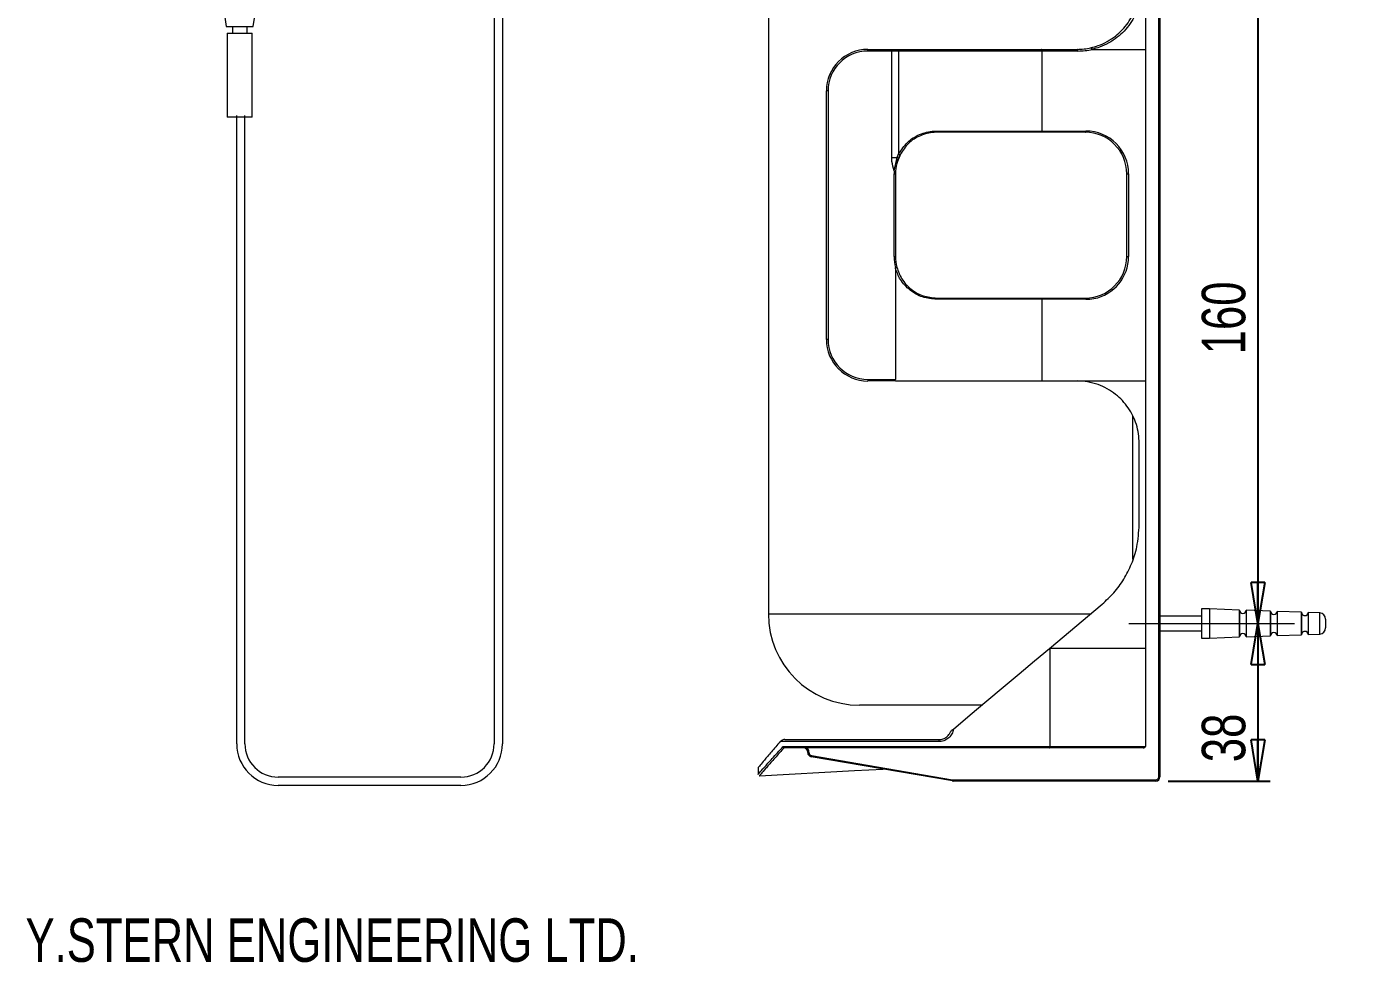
# Model space of a CAD drawing. Header units: millimetres. Extents: x 98 to 924, y 33 to 1441.
# Drawn here: x 98 to 631, y 33 to 409 of the extents above; entities that cross this region are included whole.
import ezdxf

# ---------------------------------------------------------------- set-up
doc = ezdxf.new("R2010")
doc.units = ezdxf.units.MM
doc.header["$LTSCALE"] = 5
doc.linetypes.add('CENTERX2', pattern=[20.32, 12.7, -2.54, 2.54, -2.54])
doc.layers.add('LEVEL0', color=179, linetype='Continuous')
doc.styles.add('SLDTEXTSTYLE0', font='TXT', dxfattribs={"width": 0.75})
doc.dimstyles.new('SLDDIMSTYLE0', dxfattribs={"dimtxt": 17.5, "dimasz": 16.51, "dimexe": 0, "dimexo": 0.0625, "dimgap": 4.375, "dimtad": 1, "dimdec": 0, "dimlfac": 0.6, "dimrnd": 1e-09, "dimzin": 12, "dimdsep": 46, "dimtxsty": 'SLDTEXTSTYLE0', "dimblk1": 'CLOSED', "dimblk2": 'CLOSED', "dimsah": 1, "dimcen": 0.09, "dimadec": 0, "dimazin": 3, "dimtfac": 1, "dimtdec": 0, "dimtofl": 0, "dimtmove": 0, "dimatfit": 3, "dimldrblk": 'CLOSED', "dimfxl": 0, "dimfrac": 2, "dimtolj": 1, "dimtzin": 12, "dimarcsym": 0})

# ---------------------------------------------------------------- blocks, each defined once
blk = doc.blocks.new('_CLOSED')
at = {"color": 0, "linetype": 'ByBlock', "lineweight": -2}
for p, q in [((-1, 0.166667), (0, 0)), ((-1, 0.166667), (-1, -0.166667)), ((0, 0), (-1, -0.166667)), ((0, 0), (-1, 0))]:
    blk.add_line(p, q, dxfattribs=at)
blk = doc.blocks.new('_D_2')
at = {"layer": 'LEVEL0', "color": 7}
for p, q in [((593.71, 169.13), (593.71, 105.79)), ((557.65, 105.79), (598.71, 105.79))]:
    blk.add_line(p, q, dxfattribs=at)
at = {"layer": 'LEVEL0', "color": 7, "xscale": 16.51, "yscale": 16.51}
for p, rotation in [((593.71, 169.13, 27.13), 90.0000000000004), ((593.71, 105.79, 27.13), 270.0000000000004)]:
    blk.add_blockref('_CLOSED', p, dxfattribs=dict(at, rotation=rotation))
at = {"layer": 'LEVEL0', "color": 7, "insert": (571.15, 113.36, 27.13), "char_height": 17.5, "attachment_point": 1, "rotation": 90, "style": 'SLDTEXTSTYLE0'}
blk.add_mtext('38', dxfattribs=at)
blk = doc.blocks.new('_D_3')
at = {"layer": 'LEVEL0', "color": 7}
blk.add_line((593.71, 435.79), (593.71, 169.13), dxfattribs=at)
at = {"layer": 'LEVEL0', "color": 7, "xscale": 16.51, "yscale": 16.51}
for p, rotation in [((593.71, 435.79, 27.13), 90.0000000000004), ((593.71, 169.13, 27.13), 270.0000000000004)]:
    blk.add_blockref('_CLOSED', p, dxfattribs=dict(at, rotation=rotation))
at = {"layer": 'LEVEL0', "color": 7, "insert": (571.15, 277.34, 27.13), "char_height": 17.5, "attachment_point": 1, "rotation": 90, "style": 'SLDTEXTSTYLE0'}
blk.add_mtext('160', dxfattribs=at)

msp = doc.modelspace()

# ---------------------------------------------------------------- linework, layer by layer
at = {"color": 8, "linetype": 'Continuous', "lineweight": 0}
for p, q in [((553.81, 107.46), (553.81, 497.46)), ((436.81, 399.29), (436.81, 399.96)), ((446.46, 399.29), (446.46, 399.96)), ((446.46, 399.29), (436.81, 399.29)), ((446.46, 356.43), (446.46, 399.29)), ((449.22, 399.29), (446.46, 399.29)), ((449.22, 399.29), (449.22, 357.9)), ((506.85, 399.29), (449.22, 399.29)), ((506.85, 399.29), (506.85, 367.13)), ((521.3, 399.29), (506.85, 399.29)), ((420.81, 383.29), (420.15, 383.29)), ((420.81, 383.29), (420.81, 283.29)), ((464.54, 367.13), (506.85, 367.13)), ((506.85, 367.13), (524.55, 367.13)), ((448.57, 356.43), (449.22, 357.9)), ((446.46, 356.43), (448.57, 356.43)), ((447.44, 351.05), (448.57, 356.43)), ((447.41, 316.63), (447.41, 349.96)), ((447.41, 349.96), (447.91, 349.96)), ((540.98, 349.96), (541.72, 349.96)), ((541.72, 349.96), (541.72, 316.63)), ((447.41, 316.63), (447.91, 316.63)), ((540.98, 316.63), (541.72, 316.63)), ((506.85, 299.46), (464.54, 299.46)), ((506.85, 299.46), (506.85, 266.63)), ((524.55, 299.46), (506.85, 299.46)), ((420.81, 283.29), (420.15, 283.29)), ((436.81, 267.29), (447.91, 267.29)), ((436.81, 267.29), (436.81, 266.63)), ((520.98, 266.63), (548.48, 266.63)), ((396.81, 172.96), (437.07, 172.96)), ((437.07, 172.96), (526.58, 172.96)), ((618.57, 164.84), (618.57, 173.41)), ((510.08, 159.13), (509.87, 159.13)), ((510.08, 159.13), (510.08, 119.63)), ((548.48, 159.13), (510.08, 159.13)), ((465.38, 121.63), (401.59, 121.63)), ((402.75, 119.63), (510.08, 119.63)), ((413.15, 117.46), (412.65, 117.46)), ((413.15, 117.2), (412.65, 117.2)), ((413.15, 117.46), (413.15, 117.2)), ((510.08, 119.63), (548.48, 119.63)), ((414.12, 116.05), (470.92, 106.31)), ((553.81, 107.46), (554.31, 107.46)), ((471.12, 106.29), (552.65, 106.29)), ((471.12, 106.29), (471.12, 105.79)), ((552.65, 106.29), (552.65, 105.79))]:
    msp.add_line(p, q, dxfattribs=at)
at = {"color": 7, "linetype": 'Continuous', "lineweight": 15}
for p, q in [((554.31, 497.46), (554.31, 107.46)), ((548.48, 494.96), (548.48, 399.96)), ((396.81, 456.29), (396.81, 172.96)), ((178.12, 412.95), (178.68, 409.15)), ((189.63, 409.15), (190.23, 413.25)), ((178.68, 409.15), (184.15, 409.15)), ((179.09, 406.43), (179.09, 372.7)), ((179.09, 406.43), (184.15, 406.43)), ((181.21, 409.15), (181.21, 406.43)), ((184.15, 409.15), (189.63, 409.15)), ((184.15, 406.43), (189.22, 406.43)), ((187.1, 406.43), (187.1, 409.15)), ((189.22, 372.7), (189.22, 406.43)), ((436.81, 399.96), (446.46, 399.96)), ((446.46, 399.96), (449.4, 399.96)), ((449.4, 399.96), (506.53, 399.96)), ((506.53, 399.96), (520.98, 399.96)), ((527.11, 399.96), (548.48, 399.96)), ((548.48, 399.96), (548.48, 266.63)), ((422.06, 391.04), (421.54, 389.76)), ((420.15, 283.29), (420.15, 383.29)), ((189.22, 372.7), (179.09, 372.7)), ((506.61, 366.63), (464.58, 366.63)), ((524.31, 366.63), (506.61, 366.63)), ((448.52, 354.1), (450.22, 358.22)), ((449.8, 357.67), (449.14, 356.24)), ((447.91, 349.96), (447.91, 316.63)), ((540.98, 316.63), (540.98, 349.96)), ((447.91, 311.96), (447.91, 267.29)), ((464.58, 299.96), (506.61, 299.96)), ((506.61, 299.96), (524.31, 299.96)), ((445.84, 266.63), (436.81, 266.63)), ((447.91, 266.63), (445.84, 266.63)), ((506.85, 266.63), (520.98, 266.63)), ((548.48, 266.63), (548.48, 159.13)), ((543.48, 195.01), (543.48, 252.5)), ((545.98, 208.85), (545.98, 241.63)), ((509.87, 159.13), (531.1, 176.94)), ((570.98, 172.04), (554.31, 172.04)), ((574.31, 174.96), (570.98, 174.96)), ((570.98, 174.96), (570.98, 163.29)), ((586.31, 174.54), (574.31, 174.96)), ((574.31, 174.96), (574.31, 163.29)), ((586.31, 163.71), (586.31, 174.54)), ((586.31, 174.49), (586.31, 163.76)), ((598.81, 174.1), (588.98, 174.45)), ((588.98, 174.45), (588.98, 169.13)), ((598.81, 164.15), (598.81, 174.1)), ((598.81, 174.06), (598.81, 164.19)), ((611.31, 173.67), (601.48, 174.01)), ((601.48, 174.01), (601.48, 169.13)), ((611.31, 164.58), (611.31, 173.67)), ((611.31, 173.62), (611.31, 164.63)), ((618.57, 173.41), (613.98, 173.57)), ((613.98, 173.57), (613.98, 169.13)), ((620.98, 170.92), (620.98, 167.34)), ((554.31, 166.21), (570.98, 166.21)), ((588.98, 169.13), (588.98, 163.8)), ((601.48, 169.13), (601.48, 164.24)), ((613.98, 169.13), (613.98, 164.68)), ((570.98, 163.29), (574.31, 163.29)), ((574.31, 163.29), (586.31, 163.71)), ((588.98, 163.8), (598.81, 164.15)), ((601.48, 164.24), (611.31, 164.58)), ((613.98, 164.68), (618.57, 164.84)), ((548.48, 159.13), (548.48, 119.63)), ((453.61, 136.29), (433.48, 136.29)), ((482.66, 136.29), (453.61, 136.29)), ((509.82, 119.13), (403.26, 119.13)), ((403.41, 122.46), (465.43, 122.46)), ((412.65, 117.2), (412.65, 117.46)), ((547.51, 119.13), (509.82, 119.13)), ((470.84, 105.82), (414.03, 115.55)), ((392.65, 111.24), (392.65, 108.41)), ((552.65, 105.79), (471.12, 105.79))]:
    msp.add_line(p, q, dxfattribs=at)
at = {"color": 8, "linetype": 'Continuous', "lineweight": 0, "flags": 128}
for points in [[(449.22, 399.29), (449.22, 399.42), (449.23, 399.55), (449.25, 399.66), (449.27, 399.76), (449.3, 399.85), (449.33, 399.91), (449.37, 399.95), (449.4, 399.96)], [(506.85, 399.29), (506.84, 399.42), (506.83, 399.55), (506.8, 399.66), (506.76, 399.76), (506.71, 399.85), (506.65, 399.91), (506.59, 399.95), (506.53, 399.96)], [(521.3, 399.29), (521.3, 399.42), (521.28, 399.55), (521.25, 399.66), (521.21, 399.76), (521.16, 399.85), (521.1, 399.91), (521.04, 399.95), (520.98, 399.96)], [(506.61, 366.63), (506.65, 366.64), (506.7, 366.66), (506.74, 366.71), (506.78, 366.77), (506.81, 366.85), (506.83, 366.93), (506.85, 367.03), (506.85, 367.13)], [(524.31, 366.63), (524.36, 366.64), (524.41, 366.66), (524.45, 366.71), (524.48, 366.77), (524.51, 366.85), (524.54, 366.93), (524.55, 367.03), (524.55, 367.13)], [(447.44, 351.05), (447.54, 351.04), (447.64, 351.04), (447.72, 351.03), (447.8, 351.03), (447.86, 351.02), (447.91, 351.02), (447.93, 351.02), (447.94, 351.02)], [(506.61, 299.96), (506.65, 299.95), (506.7, 299.92), (506.74, 299.87), (506.78, 299.81), (506.81, 299.74), (506.83, 299.65), (506.85, 299.56), (506.85, 299.46)], [(524.31, 299.96), (524.36, 299.95), (524.41, 299.92), (524.45, 299.87), (524.48, 299.81), (524.51, 299.74), (524.54, 299.65), (524.55, 299.56), (524.55, 299.46)], [(509.82, 119.13), (509.87, 119.14), (509.92, 119.16), (509.96, 119.21), (510, 119.27), (510.03, 119.35), (510.06, 119.43), (510.07, 119.53), (510.08, 119.63)], [(414.12, 116.05), (414.1, 115.95), (414.08, 115.86), (414.07, 115.77), (414.06, 115.7), (414.05, 115.64), (414.04, 115.59), (414.03, 115.56), (414.03, 115.55)], [(470.92, 106.31), (470.91, 106.21), (470.89, 106.12), (470.88, 106.04), (470.86, 105.96), (470.85, 105.9), (470.85, 105.85), (470.84, 105.83), (470.84, 105.82)]]:
    msp.add_lwpolyline(points, dxfattribs=at)
at = {"color": 7, "linetype": 'Continuous', "lineweight": 15, "flags": 128}
for points in [[(471.23, 126.7), (477.99, 132.37), (484.68, 137.99), (491.27, 143.52), (497.7, 148.91), (503.91, 154.13), (509.87, 159.13)], [(393.19, 107.9), (431.42, 109.97), (442.98, 110.59)]]:
    msp.add_lwpolyline(points, dxfattribs=at)
at = {"color": 7, "linetype": 'Continuous', "lineweight": 15}
for centre, radius, start, end in [((436.81, 383.29), 16.67, 90, 180), ((520.98, 424.96), 25, 270, 282.87), ((524.31, 349.96), 16.67, 0, 90), ((464.58, 349.96), 16.67, 176.3632, 180), ((464.58, 316.63), 16.67, 180, 194.8723), ((524.31, 316.63), 16.67, 270, 0), ((524.55, 316.63), 17.17, 280.8616, 0), ((436.81, 283.29), 16.67, 180, 270), ((433.48, 172.96), 36.67, 180, 270), ((587.65, 174.49), 1.33, 182, 358), ((600.15, 174.06), 1.33, 182, 358), ((612.65, 173.62), 1.33, 182, 358), ((618.48, 170.92), 2.5, 0, 88), ((600.15, 164.19), 1.33, 2, 178), ((612.65, 164.63), 1.33, 2, 178), ((618.48, 167.34), 2.5, 272, 0), ((587.65, 163.76), 1.33, 2, 178), ((410.98, 117.46), 1.67, 0, 90), ((414.31, 117.2), 1.67, 180, 260.2724), ((552.65, 107.46), 1.67, 270, 0), ((471.12, 107.46), 1.67, 260.2724, 270)]:
    msp.add_arc(centre, radius, start, end, dxfattribs=at)
at = {"color": 8, "linetype": 'Continuous', "lineweight": 0}
for centre, radius, start, end in [((521.3, 424.96), 25.67, 270, 283.0874), ((436.81, 383.29), 16, 90, 180), ((466.26, 367), 1.72, 175.8601, 192.5963), ((524.55, 349.96), 17.17, 0, 90), ((449.98, 358.97), 1.32, 234.5671, 262.0438), ((449.47, 358.2), 1.98, 242.9613, 260.3648), ((464.58, 349.96), 17.17, 176.3632, 180), ((464.58, 316.63), 17.17, 180, 194.8064), ((466.26, 299.58), 1.72, 167.4005, 184.1424), ((524.55, 316.63), 17.17, 270, 280.8616), ((436.81, 283.29), 16, 180, 270), ((410.98, 117.46), 2.17, 0, 50.2849), ((414.31, 117.2), 1.17, 180, 260.2724), ((468.81, 121.83), 3.43, 169.4969, 183.4666), ((552.65, 107.46), 1.17, 270, 0), ((471.12, 107.46), 1.17, 260.2724, 270)]:
    msp.add_arc(centre, radius, start, end, dxfattribs=at)
at = {"color": 7, "linetype": 'Continuous', "lineweight": 15}
msp.add_ellipse((547.51, 119.63), major_axis=(-0.97, 0), ratio=0.515257, start_param=1.570796, end_param=3.141593, dxfattribs=at)
for points, knots in [([(526.55, 400.59), (527.54, 400.85), (529.79, 401.45), (533.13, 403), (536.36, 405.12), (539.19, 407.7), (541.54, 410.58), (543.46, 413.82), (544.89, 417.34), (545.8, 421.09), (545.92, 423.67), (545.98, 424.96)], [0, 0, 0, 0, 0.098834, 0.223186, 0.347482, 0.458485, 0.569431, 0.677099, 0.784724, 0.892363, 1, 1, 1, 1]), ([(527.01, 399.98), (527.01, 399.98), (527.02, 399.98), (527.02, 399.97), (527.03, 399.97), (527.06, 399.96), (527.09, 399.96), (527.11, 399.96)], [0, 0, 0, 0, 0.027227, 0.062703, 0.129262, 0.417628, 1, 1, 1, 1]), ([(464.58, 366.63), (464.21, 366.62), (461.93, 366.57), (457.83, 365.53), (452.93, 362.44), (450.84, 359.26), (449.8, 357.67)], [0, 0, 0, 0, 0.060211, 0.374358, 0.687119, 1, 1, 1, 1]), ([(449.14, 356.24), (448.98, 355.83), (448.34, 354.16), (448.11, 352.37), (447.94, 351.02)], [0, 0, 0, 0, 0.245526, 1, 1, 1, 1]), ([(447.91, 311.96), (447.91, 312.01), (447.91, 312.09), (447.93, 312.17), (447.94, 312.21), (447.96, 312.23), (447.97, 312.24), (447.98, 312.24), (447.98, 312.24)], [0, 0, 0, 0, 0.559306, 0.705329, 0.861437, 0.92434, 0.976312, 1, 1, 1, 1]), ([(447.98, 312.24), (448.03, 312.25), (448.14, 312.28), (448.29, 312.32), (448.4, 312.34), (448.45, 312.35), (448.47, 312.35), (448.47, 312.35), (448.47, 312.35)], [0, 0, 0, 0, 0.214456, 0.428898, 0.643435, 0.858115, 0.974073, 1, 1, 1, 1]), ([(448.47, 312.35), (449.05, 310.76), (450.28, 307.37), (454.04, 303.35), (458.97, 300.51), (462.71, 300.14), (464.58, 299.96)], [0, 0, 0, 0, 0.230453, 0.490553, 0.745217, 1, 1, 1, 1]), ([(447.91, 267.29), (447.91, 267.27), (447.9, 267.21), (447.84, 267.11), (447.64, 266.95), (446.97, 266.69), (446.32, 266.65), (445.84, 266.63)], [0, 0, 0, 0, 0.032458, 0.072936, 0.144806, 0.362819, 1, 1, 1, 1]), ([(447.91, 266.63), (450.36, 266.63), (455.25, 266.63), (462.71, 266.63), (467.7, 266.63), (470.15, 266.63)], [0, 0, 0, 0, 0.3372086, 0.6744172, 1, 1, 1, 1]), ([(470.15, 266.63), (472.77, 266.63), (477.93, 266.63), (485.55, 266.63), (492.92, 266.63), (500.08, 266.63), (504.59, 266.63), (506.85, 266.63)], [0, 0, 0, 0, 0.2054781, 0.4041087, 0.6027392, 0.8013697, 1, 1, 1, 1]), ([(545.98, 241.63), (545.92, 242.9), (545.8, 245.45), (544.91, 249.16), (543.52, 252.65), (541.63, 255.89), (539.27, 258.8), (536.42, 261.42), (533.13, 263.6), (529.35, 265.3), (525.27, 266.41), (522.41, 266.55), (520.98, 266.63)], [0, 0, 0, 0, 0.0909008, 0.181823, 0.2724849, 0.3631848, 0.4584921, 0.5538407, 0.6605209, 0.7672409, 0.8836113, 1, 1, 1, 1]), ([(531.1, 176.94), (532.69, 178.39), (535.91, 181.35), (539.9, 186.83), (543.07, 193.06), (545.46, 200.42), (545.79, 205.86), (545.98, 208.85)], [0, 0, 0, 0, 0.187581, 0.380073, 0.567841, 0.762197, 1, 1, 1, 1]), ([(465.43, 122.46), (465.99, 122.51), (467.12, 122.62), (468.6, 123.48), (469.63, 124.6), (470, 125.45), (470.15, 125.79)], [0, 0, 0, 0, 0.273554, 0.547029, 0.820294, 1, 1, 1, 1]), ([(470.15, 125.79), (470.15, 125.8), (470.16, 125.8), (470.25, 125.88), (470.46, 126.05), (470.8, 126.34), (471.08, 126.58), (471.23, 126.7)], [0, 0, 0, 0, 0.086856, 0.196137, 0.372015, 0.679346, 1, 1, 1, 1]), ([(392.66, 108.41), (392.65, 108.4), (392.54, 108.28), (393.16, 108.99), (395.04, 111.13), (398.22, 114.73), (401.23, 117.98), (402.75, 119.63)], [0, 0, 0, 0, 0.0093, 0.240664, 0.480368, 0.73674, 1, 1, 1, 1]), ([(401.59, 121.63), (400.36, 120.21), (397.88, 117.36), (395.17, 114.14), (393.4, 112.03), (392.6, 111.06), (392.72, 111.21), (392.75, 111.24)], [0, 0, 0, 0, 0.238519, 0.4816004, 0.7014223, 0.927342, 1, 1, 1, 1]), ([(403.12, 119.13), (403.12, 119.13), (402.79, 118.8), (401.23, 117), (398.39, 113.93), (395.53, 110.62), (393.7, 108.51), (393.07, 107.77), (393.18, 107.91), (393.19, 107.91)], [0, 0, 0, 0, 0.000003, 0.049377, 0.281244, 0.517734, 0.750197, 0.990615, 1, 1, 1, 1]), ([(401.59, 121.63), (401.79, 121.82), (402.08, 122.09), (402.53, 122.28), (402.66, 122.33)], [0, 0, 0, 0, 0.722127, 1, 1, 1, 1]), ([(403.41, 122.46), (403.41, 122.46), (403.16, 122.46), (402.91, 122.4), (402.66, 122.33)], [0, 0, 0, 0, 0.009115, 1, 1, 1, 1]), ([(403.14, 119.14), (403.09, 119.16), (402.99, 119.2), (402.87, 119.32), (402.79, 119.46), (402.76, 119.57), (402.75, 119.62), (402.75, 119.63)], [0, 0, 0, 0, 0.24984, 0.499474, 0.753982, 0.987276, 1, 1, 1, 1]), ([(403.26, 119.13), (403.23, 119.13), (403.19, 119.13), (403.15, 119.14), (403.14, 119.14)], [0, 0, 0, 0, 0.667078, 1, 1, 1, 1])]:
    msp.add_open_spline(points, degree=3, knots=knots, dxfattribs=at)
at = {"color": 8, "linetype": 'Continuous', "lineweight": 0}
for points, knots in [([(546.92, 424.96), (546.86, 423.64), (546.75, 421), (545.82, 417.15), (544.36, 413.54), (542.4, 410.21), (539.98, 407.26), (537.09, 404.62), (533.77, 402.44), (530.34, 400.86), (528.04, 400.25), (527.01, 399.98)], [0, 0, 0, 0, 0.108005, 0.216006, 0.323758, 0.431549, 0.542385, 0.653276, 0.777272, 0.901322, 1, 1, 1, 1]), ([(527.01, 399.98), (527, 400.05), (526.96, 400.2), (526.86, 400.39), (526.75, 400.52), (526.65, 400.58), (526.58, 400.59), (526.56, 400.59), (526.55, 400.59)], [0, 0, 0, 0, 0.208831, 0.41766, 0.626486, 0.835331, 0.945231, 1, 1, 1, 1]), ([(449.22, 357.9), (450.3, 359.54), (452.47, 362.82), (457.55, 366), (461.8, 367.07), (464.16, 367.12), (464.54, 367.13)], [0, 0, 0, 0, 0.312199, 0.624925, 0.939642, 1, 1, 1, 1]), ([(447.44, 351.05), (447.06, 352.32), (446.52, 354.08), (446.47, 355.92), (446.46, 356.43)], [0, 0, 0, 0, 0.720412, 1, 1, 1, 1]), ([(464.54, 299.46), (462.6, 299.65), (458.73, 300.02), (453.62, 302.95), (449.78, 307.02), (448.5, 310.41), (447.91, 311.96)], [0, 0, 0, 0, 0.258517, 0.516469, 0.779376, 1, 1, 1, 1]), ([(471.23, 126.7), (471.2, 126.52), (471.06, 125.7), (470.46, 124.29), (469.13, 122.82), (467.36, 121.82), (466.04, 121.69), (465.38, 121.63)], [0, 0, 0, 0, 0.0644521, 0.2973688, 0.5307638, 0.765129, 1, 1, 1, 1]), ([(403.14, 119.14), (403.13, 119.14), (403.12, 119.13), (403.12, 119.13), (403.12, 119.13)], [0, 0, 0, 0, 0.9972115, 1, 1, 1, 1])]:
    msp.add_open_spline(points, degree=3, knots=knots, dxfattribs=at)
at = {"layer": 'LEVEL0', "color": 7, "lineweight": 15}
for p, q in [((286.5, 654.79), (286.5, 120.72)), ((289.83, 654.79), (289.83, 120.72)), ((182.95, 120.72), (182.95, 373.3)), ((186.28, 120.72), (186.28, 373.3)), ((273.16, 107.39), (199.61, 107.39)), ((273.16, 104.05), (199.61, 104.05))]:
    msp.add_line(p, q, dxfattribs=at)
at = {"layer": 'LEVEL0', "color": 7, "linetype": 'CENTERX2', "lineweight": 0, "ltscale": 1.666667}
msp.add_line((541.76, 169.13), (608.48, 169.13), dxfattribs=at)
at = {"layer": 'LEVEL0', "color": 7, "lineweight": 15}
for centre, radius, start, end in [((199.61, 120.72), 16.67, 180, 270), ((199.61, 120.72), 13.33, 180, 270), ((273.16, 120.72), 16.67, 270, 0), ((273.16, 120.72), 13.33, 270, 0)]:
    msp.add_arc(centre, radius, start, end, dxfattribs=at)

# ---------------------------------------------------------------- texts
at = {"layer": 'LEVEL0', "color": 7, "insert": (344.73, 50.58), "char_height": 17.5, "attachment_point": 3, "style": 'SLDTEXTSTYLE0'}
msp.add_mtext('Y.STERN ENGINEERING LTD.', dxfattribs=at)

# ---------------------------------------------------------------- dimensions: what is measured, and where the dimension line sits
at = {"layer": 'LEVEL0', "color": 7}
for base, p1, p2, picture, middle in [((593.71, 169.13), (630.98, 435.79), (608.48, 169.13), '_D_3', (593.71, 303.85)), ((593.71, 105.79), (608.48, 169.13), (552.65, 105.79), '_D_2', (593.71, 133.4))]:
    dim = msp.add_linear_dim(base=base, p1=p1, p2=p2, angle=90, dimstyle='SLDDIMSTYLE0', dxfattribs=at)
    dim.commit()
    dim.dimension.update_dxf_attribs({"geometry": picture, "text_midpoint": middle, "dimtype": 160})

doc.saveas('drawing.dxf')
